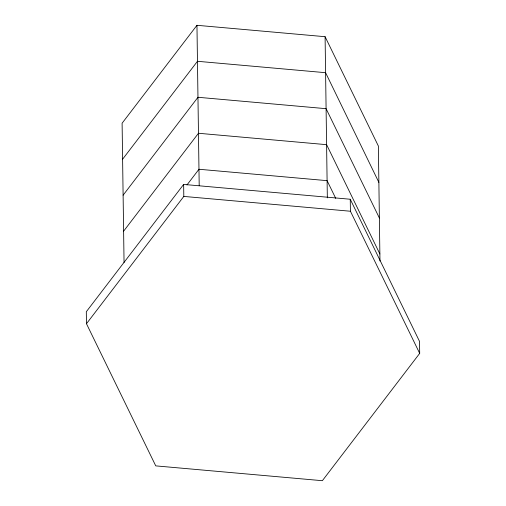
<?xml version="1.0" encoding="UTF-8"?>
<svg xmlns="http://www.w3.org/2000/svg" width="506" height="506" viewBox="0 0 506 506"><rect width="100%" height="100%" fill="white"/><g stroke="black" fill="none" stroke-linecap="round" stroke-linejoin="round"><path stroke-width="0.76" d="M379.974 261.026L378.368 146.019L325.092 36.698L196.96 25.3L122.104 123.217L124.052 262.481M122.61 159.207L197.46 61.289L325.592 72.693L378.874 182.394M123.11 195.196L197.966 97.278L326.092 108.682L379.373 217.997M123.616 231.185L198.466 133.268L326.598 144.672L379.873 253.987M183.64 184.418L86.311 311.734L86.475 323.732L155.753 465.874L322.36 480.7L419.689 353.384L419.525 341.386L350.247 199.244L183.64 184.418L183.811 196.417L86.475 323.732M186.973 184.949L198.972 169.257L327.097 180.661L335.75 198.403M183.811 196.417L350.418 211.236L419.689 353.384M350.247 199.244L350.418 211.236M325.092 36.698L327.338 197.871M196.96 25.3L199.2 185.689"/></g></svg>
